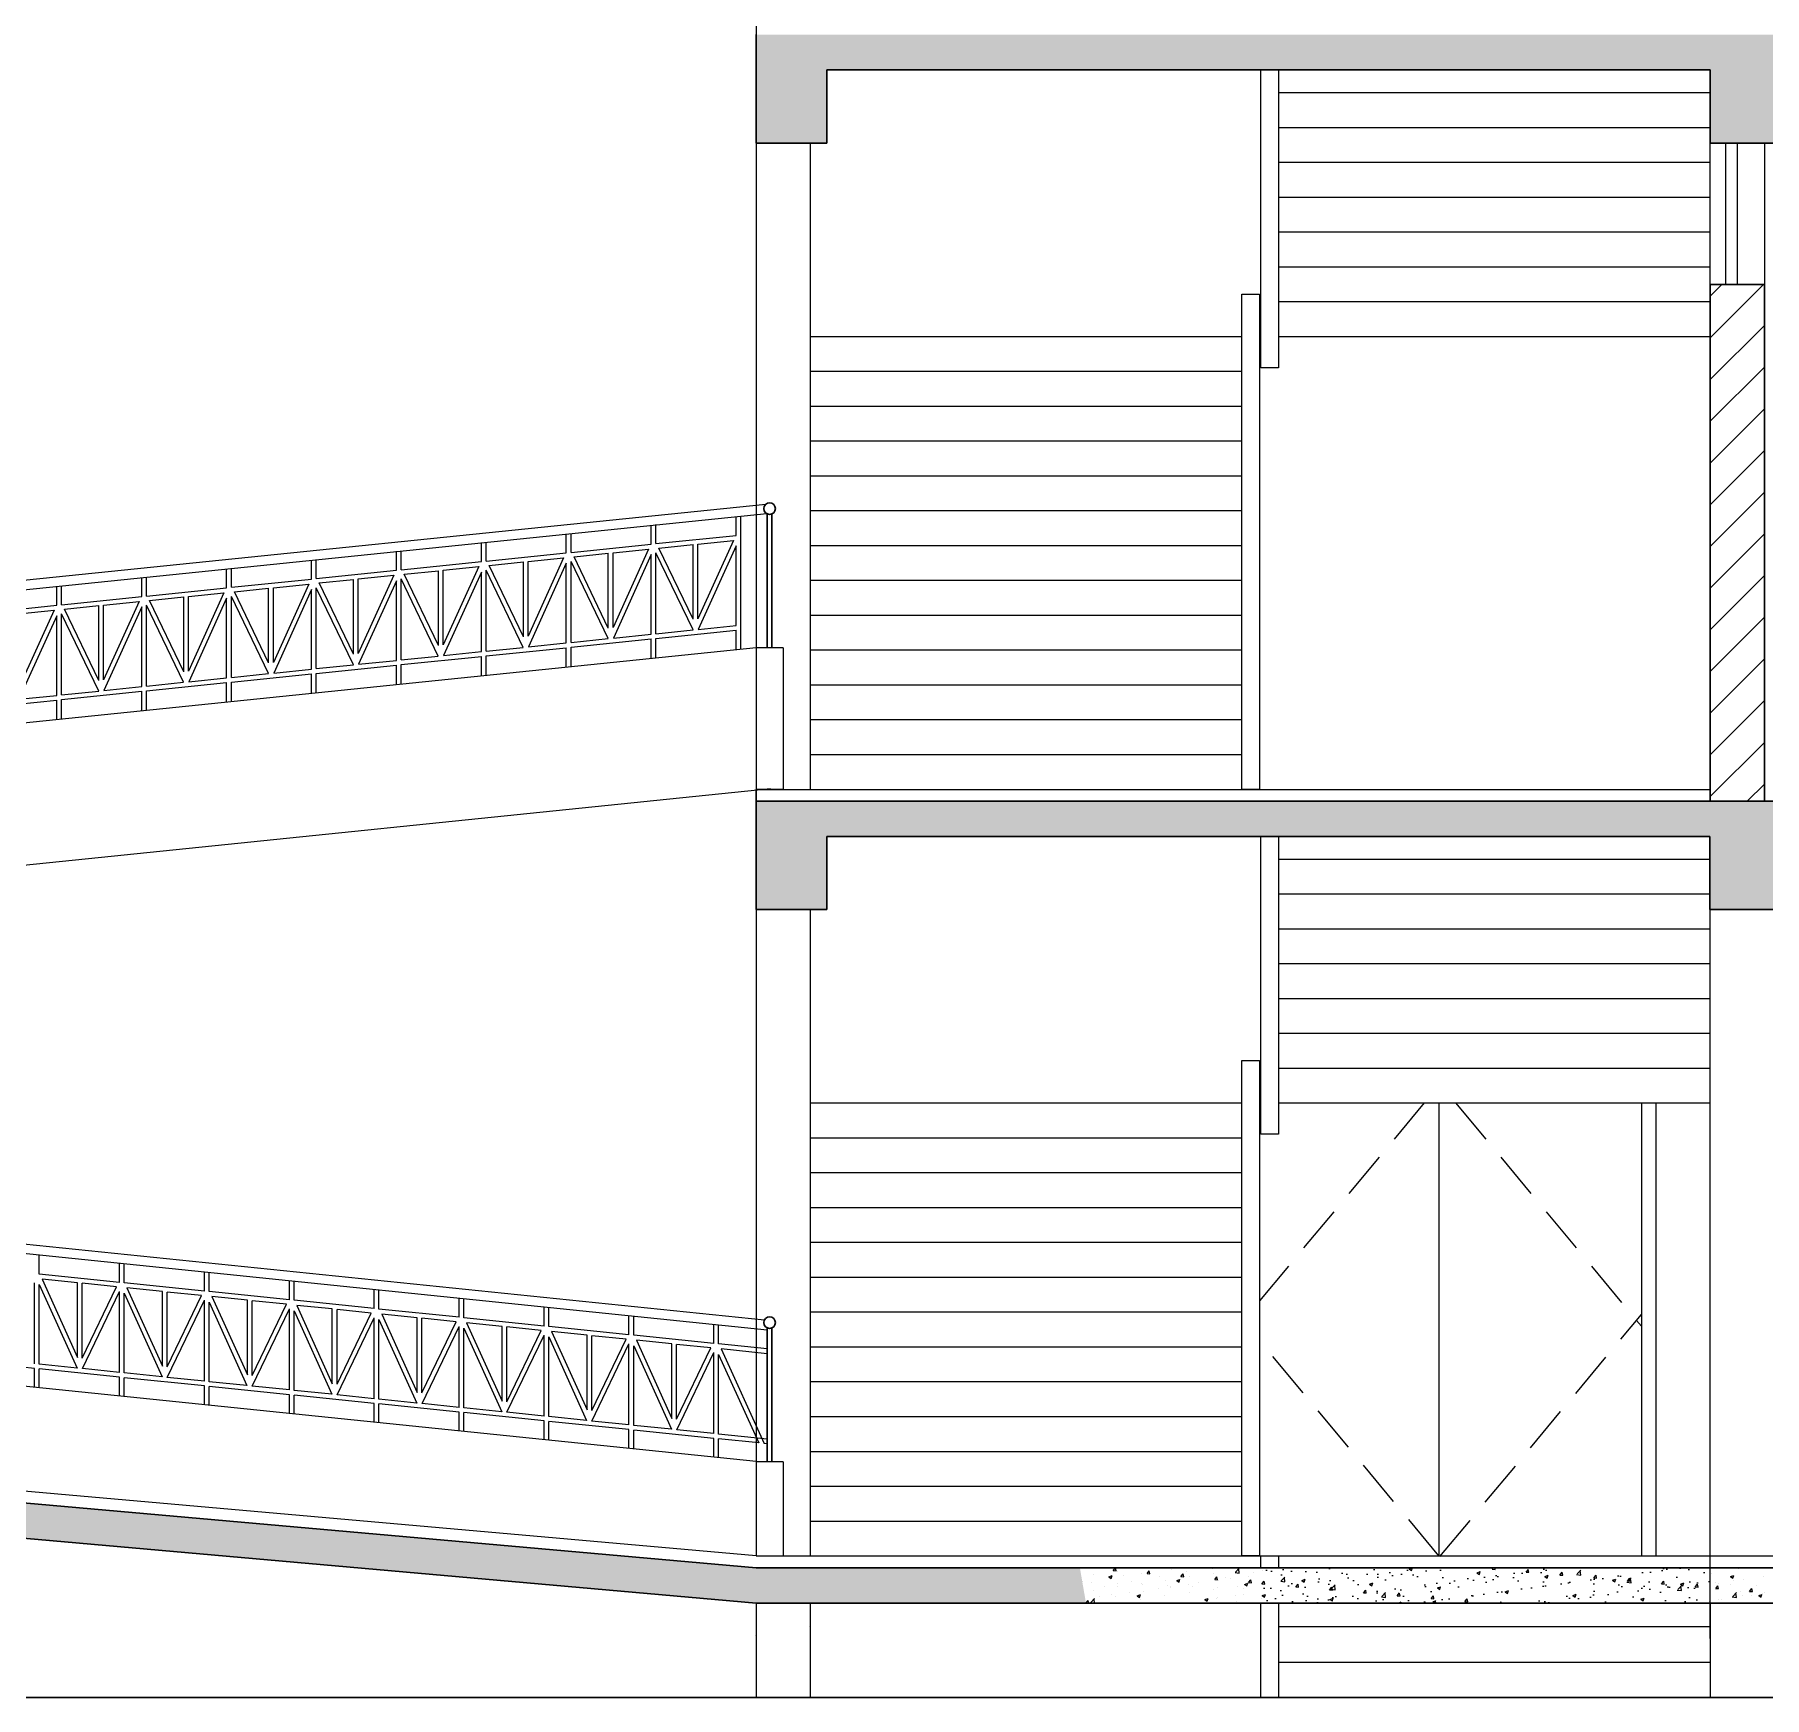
# Model space of a CAD drawing. Header units: millimetres. Extents: x 3614 to 12428, y -844 to 6844.
# Drawn here: x 5579.9 to 5587.23, y -593.61 to -586.56 of the extents above; entities that cross this region are included whole.
import ezdxf

# ---------------------------------------------------------------- set-up
doc = ezdxf.new("R2010")
doc.units = ezdxf.units.MM
doc.header["$LTSCALE"] = 40
doc.header["$MEASUREMENT"] = 0
doc.linetypes.add('DASHED', pattern=[0.75, 0.5, -0.25])
for name, color, linetype, lineweight in [('Column Hatch', 253, 'CONTINUOUS', 13), ('Door', 54, 'CONTINUOUS', 18), ('E2', 250, 'CONTINUOUS', 20), ('E6', 254, 'CONTINUOUS', 15), ('FLOOR FINISH', 10, 'CONTINUOUS', 15), ('Hatch', 42, 'CONTINUOUS', 15), ('Railing', 23, 'CONTINUOUS', 18), ('Stair', 1, 'CONTINUOUS', 15), ('Ventilator', 6, 'DASHED', 18), ('Wall', 7, 'CONTINUOUS', 30), ('Window-Wall', 7, 'CONTINUOUS', 18)]:
    doc.layers.add(name, color=color, linetype=linetype, lineweight=lineweight)

msp = doc.modelspace()

# ---------------------------------------------------------------- hatches: boundary and pattern name
at = {"layer": 'Column Hatch', "ltscale": 0.05}
h = msp.add_hatch(dxfattribs=at)
h.set_pattern_fill('ANSI31', color=256)
h.set_pattern_definition([(45, (-342.27239, -120.98462), (-0.0883883476, 0.0883883476), [])])
h.paths.add_polyline_path([(5587.2307, -589.8098), (5587.0007, -589.8098), (5587.0007, -587.6198), (5587.2307, -587.6198)], flags=17)
h.paths.add_polyline_path([(5593.459, -586.5598), (5593.2289, -586.5598), (5593.2289, -585.6098), (5593.459, -585.6098)])
h.paths.add_polyline_path([(5593.4548, -583.3098), (5593.2247, -583.3098), (5593.2247, -582.3598), (5593.4548, -582.3598)], flags=17)
h.paths.add_polyline_path([(5593.4568, -580.0598), (5593.2267, -580.0598), (5593.2267, -578.9198), (5593.4568, -578.9198)])
edge = h.paths.add_edge_path()
edge.add_line((5583.1858, -583.4198), (5583.1858, -583.4598))
edge.add_line((5593.2249, -589.8098), (5593.2249, -588.8598))
edge.add_line((5593.2249, -588.8598), (5593.455, -588.8598))
edge.add_line((5593.455, -588.8598), (5593.455, -589.8098))
edge.add_line((5593.455, -589.8098), (5593.4549, -589.8098))
edge.add_line((5583.1857, -580.5198), (5583.1857, -583.4598))
at = {"layer": 'Hatch', "linetype": 'Continuous', "ltscale": 0.05}
h = msp.add_hatch(dxfattribs=at)
h.set_pattern_fill('AR-CONC', color=256, scale=0.02)
h.set_pattern_definition([(50, (-865.89073, -205.51879), (0.1434520365, -0.012550427), [0.015, -0.165]), (355, (-865.89073, -205.51879), (-0.0277502667, 0.1504384267), [0.012, -0.132]), (100.4514445, (-865.87877, -205.51984), (0.1157017693, 0.1378879982), [0.0127480384, -0.1402284224]), (46.1842, (-865.89073, -205.4788), (0.213448266, -0.033103856), [0.0225, -0.2475]), (96.6356355, (-865.87294, -205.48155), (0.186932389, 0.19482372), [0.0191220684, -0.210342752]), (351.184164, (-865.89073, -205.4788), (0.186932389, 0.19482372), [0.018, -0.198]), (21, (-865.87073, -205.48879), (0.1193814104, -0.0805237781), [0.015, -0.165]), (326, (-865.87073, -205.48879), (0.0486630664, 0.145030009), [0.012, -0.132]), (71.4514447, (-865.86078, -205.4955), (0.1680444753, 0.0645062306), [0.012748038, -0.1402284224]), (37.5, (-865.890725, -205.51879), (0.00243197106, 0.06657877077), [0, -0.1304, 0, -0.134, 0, -0.1325]), (7.5, (-865.890725, -205.51879), (0.0526139075, 0.0788823424), [0, -0.0764, 0, -0.1274, 0, -0.0505]), (327.5, (-865.935325, -205.51879), (0.10676448723, -0.00451097435), [0, -0.05, 0, -0.156, 0, -0.207]), (317.5, (-865.955325, -205.51879), (0.1166372339, 0.0200209965), [0, -0.065, 0, -0.1036, 0, -0.147])])
h.paths.add_polyline_path([(5583.2558, -586.7098), (5586.9989, -586.7098), (5586.9989, -587.0198), (5587.2988, -587.0198), (5587.2988, -586.7098), (5593.159, -586.7098), (5593.159, -587.0198), (5593.459, -587.0198), (5593.459, -586.5598), (5582.9558, -586.5598), (5582.9558, -587.0198), (5583.2558, -587.0198)])
h = msp.add_hatch(dxfattribs=at)
h.set_pattern_fill('AR-CONC', color=256, scale=0.02)
h.set_pattern_definition([(50, (-865.89073, -208.76879), (0.1434520365, -0.012550427), [0.015, -0.165]), (355, (-865.89073, -208.76879), (-0.0277502667, 0.1504384267), [0.012, -0.132]), (100.4514445, (-865.87877, -208.76984), (0.1157017693, 0.1378879982), [0.0127480384, -0.1402284224]), (46.1842, (-865.89073, -208.7288), (0.213448266, -0.033103856), [0.0225, -0.2475]), (96.6356355, (-865.87294, -208.73155), (0.186932389, 0.19482372), [0.0191220684, -0.210342752]), (351.184164, (-865.89073, -208.7288), (0.186932389, 0.19482372), [0.018, -0.198]), (21, (-865.87073, -208.73879), (0.1193814104, -0.0805237781), [0.015, -0.165]), (326, (-865.87073, -208.73879), (0.0486630664, 0.145030009), [0.012, -0.132]), (71.4514447, (-865.86078, -208.7455), (0.1680444753, 0.0645062306), [0.012748038, -0.1402284224]), (37.5, (-865.890725, -208.76879), (0.00243197106, 0.06657877077), [0, -0.1304, 0, -0.134, 0, -0.1325]), (7.5, (-865.890725, -208.76879), (0.0526139075, 0.0788823424), [0, -0.0764, 0, -0.1274, 0, -0.0505]), (327.5, (-865.935325, -208.76879), (0.10676448723, -0.00451097435), [0, -0.05, 0, -0.156, 0, -0.207]), (317.5, (-865.955325, -208.76879), (0.1166372339, 0.0200209965), [0, -0.065, 0, -0.1036, 0, -0.147])])
h.paths.add_polyline_path([(5583.2558, -589.9598), (5586.9989, -589.9598), (5586.9989, -590.2698), (5587.2988, -590.2698), (5587.2988, -589.9598), (5593.159, -589.9598), (5593.159, -590.2698), (5593.4569, -590.2698), (5593.4569, -589.8098), (5582.9558, -589.8098), (5582.9558, -590.2698), (5583.2558, -590.2698)])
h = msp.add_hatch(dxfattribs=at)
h.set_pattern_fill('AR-CONC', color=256, scale=0.02)
h.set_pattern_definition([(50, (0, 0), (0.1434520365, -0.012550427), [0.015, -0.165]), (355, (0, 0), (-0.0277502667, 0.1504384267), [0.012, -0.132]), (100.4514445, (0.01195, -0.00105), (0.1157017693, 0.1378879982), [0.0127480384, -0.1402284224]), (46.1842, (0, 0.04), (0.213448266, -0.033103856), [0.0225, -0.2475]), (96.6356355, (0.01779, 0.03724), (0.186932389, 0.19482372), [0.019122068, -0.210342752]), (351.184164, (0, 0.04), (0.186932389, 0.19482372), [0.018, -0.198]), (21, (0.02, 0.03), (0.1193814104, -0.0805237781), [0.015, -0.165]), (326, (0.02, 0.03), (0.0486630664, 0.145030009), [0.012, -0.132]), (71.4514447, (0.02995, 0.02329), (0.1680444753, 0.0645062306), [0.012748038, -0.1402284224]), (37.5, (0, 0), (0.00243197106, 0.06657877077), [0, -0.1304, 0, -0.134, 0, -0.1325]), (7.5, (0, 0), (0.0526139075, 0.0788823424), [0, -0.0764, 0, -0.1274, 0, -0.0505]), (327.5, (-0.0446, 0), (0.10676448723, -0.00451097435), [0, -0.05, 0, -0.156, 0, -0.207]), (317.5, (-0.0646, 0), (0.1166372339, 0.0200209965), [0, -0.065, 0, -0.1036, 0, -0.147])])
h.paths.add_polyline_path([(5562.654, -591.4348), (5562.654, -591.5848), (5564.5838, -591.5856), (5582.9558, -593.2098), (5584.3545, -593.2098), (5584.3286, -593.0598), (5582.9558, -593.0598), (5564.5813, -591.4348)])
at = {"layer": 'Hatch', "ltscale": 0.05}
h = msp.add_hatch(dxfattribs=at)
h.set_pattern_fill('AR-CONC', color=256, scale=0.02)
h.set_pattern_definition([(50, (0, 0), (0.1434520365, -0.012550427), [0.015, -0.165]), (355, (0, 0), (-0.0277502667, 0.1504384267), [0.012, -0.132]), (100.4514445, (0.01195, -0.00105), (0.1157017693, 0.1378879982), [0.0127480384, -0.1402284224]), (46.1842, (0, 0.04), (0.213448266, -0.033103856), [0.0225, -0.2475]), (96.6356355, (0.01779, 0.03724), (0.186932389, 0.19482372), [0.019122068, -0.210342752]), (351.184164, (0, 0.04), (0.186932389, 0.19482372), [0.018, -0.198]), (21, (0.02, 0.03), (0.1193814104, -0.0805237781), [0.015, -0.165]), (326, (0.02, 0.03), (0.0486630664, 0.145030009), [0.012, -0.132]), (71.4514447, (0.02995, 0.02329), (0.1680444753, 0.0645062306), [0.012748038, -0.1402284224]), (37.5, (0, 0), (0.00243197106, 0.06657877077), [0, -0.1304, 0, -0.134, 0, -0.1325]), (7.5, (0, 0), (0.0526139075, 0.0788823424), [0, -0.0764, 0, -0.1274, 0, -0.0505]), (327.5, (-0.0446, 0), (0.10676448723, -0.00451097435), [0, -0.05, 0, -0.156, 0, -0.207]), (317.5, (-0.0646, 0), (0.1166372339, 0.0200209965), [0, -0.065, 0, -0.1036, 0, -0.147])])
h.paths.add_polyline_path([(5585.0898, -593.2098), (5587.0007, -593.2098), (5587.0007, -593.0598), (5585.0898, -593.0598)])

# ---------------------------------------------------------------- linework, layer by layer
at = {"layer": 'Door', "linetype": 'DASHED', "lineweight": 25, "ltscale": 0.01}
for p, q in [((5585.7889, -591.0893), (5585.0907, -591.9282)), ((5585.9213, -591.0893), (5586.7095, -592.0364)), ((5585.8551, -593.013), (5586.7095, -591.9864)), ((5585.8507, -593.0098), (5585.0907, -592.0966))]:
    msp.add_line(p, q, dxfattribs=at)
at = {"layer": 'Door', "lineweight": 25}
for p, q in [((5585.8507, -591.0893), (5585.8507, -593.0098)), ((5586.7095, -591.0893), (5586.7095, -593.0098)), ((5586.7707, -591.0893), (5586.7707, -593.0098))]:
    msp.add_line(p, q, dxfattribs=at)
at = {"layer": 'E2', "linetype": 'Continuous', "ltscale": 0.05}
for p, q in [((5582.9558, -586.3198), (5582.9558, -589.8098)), ((5583.1857, -587.0198), (5583.1857, -589.7598)), ((5569.1913, -590.5725), (5582.9558, -589.1589)), ((5582.9558, -589.1598), (5582.9558, -589.7598)), ((5583.0708, -589.1598), (5582.9558, -589.1598)), ((5583.0708, -589.1598), (5583.0708, -589.7598)), ((5572.0338, -590.8837), (5583.0171, -589.7557)), ((5583.0708, -589.7598), (5582.9558, -589.7598)), ((5582.9558, -590.2698), (5582.9558, -593.0098)), ((5583.1857, -590.2698), (5583.1857, -593.0098)), ((5582.9558, -593.2098), (5582.9558, -593.6098)), ((5583.1858, -593.2098), (5583.1858, -593.6098))]:
    msp.add_line(p, q, dxfattribs=at)
at = {"layer": 'E6', "color": 5, "linetype": 'Continuous', "lineweight": 30, "ltscale": 0.05}
for p, q in [((5582.9558, -586.7098), (5582.9558, -586.5598)), ((5582.9558, -586.7098), (5582.9558, -587.0198)), ((5583.2558, -586.7098), (5587.0008, -586.7098)), ((5583.2558, -586.7098), (5583.2558, -587.0198)), ((5587.0007, -586.7098), (5587.0007, -587.0198)), ((5582.9558, -587.0198), (5583.2558, -587.0198)), ((5587.0008, -587.0198), (5587.2988, -587.0198)), ((5582.9558, -589.9598), (5582.9558, -589.8098)), ((5582.9558, -589.8098), (5593.4569, -589.8098)), ((5582.9558, -589.9598), (5582.9558, -590.2698)), ((5583.2558, -589.9598), (5586.9989, -589.9598)), ((5583.2558, -589.9598), (5583.2558, -590.2698)), ((5586.9989, -589.9598), (5586.9989, -590.2698)), ((5582.9558, -590.2698), (5583.2558, -590.2698)), ((5586.9989, -590.2698), (5587.2989, -590.2698)), ((5582.9558, -593.0598), (5564.5813, -591.4348)), ((5582.9558, -593.2098), (5564.574, -591.5848)), ((5582.9558, -593.0598), (5597.4235, -593.0598)), ((5582.9558, -593.2098), (5597.4235, -593.2098))]:
    msp.add_line(p, q, dxfattribs=at)
at = {"layer": 'E6', "linetype": 'Continuous', "ltscale": 0.05}
for p, q in [((5586.9989, -589.9598), (5586.9989, -593.3598)), ((5587.0007, -593.2074), (5587.0007, -593.6098))]:
    msp.add_line(p, q, dxfattribs=at)
at = {"layer": 'FLOOR FINISH', "linetype": 'Continuous', "ltscale": 0.05}
for q in [(5564.5813, -591.3848), (5597.4235, -593.0098)]:
    msp.add_line((5582.9558, -593.0098), q, dxfattribs=at)
at = {"layer": 'Hatch', "linetype": 'Continuous', "ltscale": 0.05}
for p, q in [((5584.3286, -593.0598), (5584.3384, -593.0606)), ((5584.3384, -593.0607), (5584.3382, -593.0598)), ((5584.4699, -593.0721), (5584.4796, -593.0607)), ((5584.4699, -593.0721), (5584.4819, -593.0732)), ((5584.4818, -593.0733), (5584.4795, -593.0607)), ((5584.4894, -593.0744), (5584.4894, -593.0744)), ((5584.5904, -593.0616), (5584.5904, -593.0616)), ((5584.6134, -593.0847), (5584.623, -593.0732)), ((5584.6253, -593.0858), (5584.623, -593.0733)), ((5584.7165, -593.068), (5584.7165, -593.068)), ((5584.7666, -593.0614), (5584.7666, -593.0614)), ((5584.782, -593.078), (5584.782, -593.078)), ((5584.8888, -593.064), (5584.8888, -593.064)), ((5584.9868, -593.0804), (5585.0046, -593.0832)), ((5584.989, -593.0782), (5585.0046, -593.062)), ((5584.9956, -593.0685), (5584.9956, -593.0685)), ((5584.9995, -593.0713), (5584.9995, -593.0713)), ((5585.0046, -593.0832), (5585.0024, -593.0642)), ((5585.1023, -593.073), (5585.1023, -593.073)), ((5587.1218, -593.0647), (5587.1218, -593.0647)), ((5584.3381, -593.1179), (5584.3381, -593.1179)), ((5584.3798, -593.1208), (5584.3798, -593.1208)), ((5584.3867, -593.0884), (5584.3867, -593.0884)), ((5584.432, -593.138), (5584.432, -593.138)), ((5584.4517, -593.0986), (5584.4657, -593.0933)), ((5584.4517, -593.0986), (5584.4617, -593.1053)), ((5584.4616, -593.1053), (5584.4657, -593.0933)), ((5584.4644, -593.1012), (5584.4644, -593.1012)), ((5584.4865, -593.1253), (5584.4865, -593.1253)), ((5584.487, -593.1409), (5584.487, -593.1409)), ((5584.5145, -593.0946), (5584.5145, -593.0946)), ((5584.5487, -593.118), (5584.5487, -593.118)), ((5584.588, -593.1281), (5584.588, -593.1281)), ((5584.5902, -593.0847), (5584.5902, -593.0847)), ((5584.5933, -593.1298), (5584.5933, -593.1298)), ((5584.6134, -593.0847), (5584.6253, -593.0857)), ((5584.6639, -593.1469), (5584.6639, -593.1469)), ((5584.6653, -593.098), (5584.6653, -593.098)), ((5584.6919, -593.1131), (5584.6919, -593.1131)), ((5584.7001, -593.1343), (5584.7001, -593.1343)), ((5584.7132, -593.1419), (5584.7132, -593.1419)), ((5584.714, -593.1403), (5584.714, -593.1403)), ((5584.7391, -593.1146), (5584.7531, -593.1093)), ((5584.7391, -593.1146), (5584.7491, -593.1214)), ((5584.749, -593.1214), (5584.7531, -593.1093)), ((5584.7568, -593.0972), (5584.7665, -593.0858)), ((5584.7568, -593.0972), (5584.7688, -593.0983)), ((5584.7688, -593.0984), (5584.7664, -593.0858)), ((5584.7897, -593.1304), (5584.7897, -593.1304)), ((5584.7946, -593.0991), (5584.7946, -593.0991)), ((5584.8068, -593.1388), (5584.8068, -593.1388)), ((5584.8299, -593.1219), (5584.8299, -593.1219)), ((5584.8932, -593.1528), (5584.8932, -593.1528)), ((5584.8956, -593.0863), (5584.8956, -593.0863)), ((5584.9003, -593.1098), (5584.9099, -593.0983)), ((5584.9003, -593.1098), (5584.9123, -593.1108)), ((5584.9122, -593.1109), (5584.9099, -593.0984)), ((5584.9136, -593.1433), (5584.9136, -593.1433)), ((5584.916, -593.1137), (5584.916, -593.1137)), ((5584.9465, -593.1019), (5584.9465, -593.1019)), ((5584.9661, -593.1071), (5584.9661, -593.1071)), ((5584.997, -593.1378), (5584.997, -593.1378)), ((5585.0204, -593.1478), (5585.0204, -593.1478)), ((5585.0266, -593.1307), (5585.0406, -593.1253)), ((5585.0266, -593.1307), (5585.0365, -593.1374)), ((5585.0364, -593.1374), (5585.0405, -593.1253)), ((5585.0418, -593.0972), (5585.0418, -593.0972)), ((5585.0438, -593.1223), (5585.0534, -593.1109)), ((5585.0438, -593.1223), (5585.0557, -593.1234)), ((5585.0557, -593.1235), (5585.0533, -593.1109)), ((5585.0631, -593.0818), (5585.0631, -593.0818)), ((5585.0997, -593.1238), (5585.0997, -593.1238)), ((5587.0051, -593.0848), (5587.0051, -593.0848)), ((5587.0241, -593.1542), (5587.0241, -593.1542)), ((5587.0243, -593.1476), (5587.034, -593.1361)), ((5587.0243, -593.1476), (5587.0363, -593.1487)), ((5587.0248, -593.1239), (5587.0248, -593.1239)), ((5587.0362, -593.1487), (5587.0339, -593.1362)), ((5587.0365, -593.126), (5587.0365, -593.126)), ((5587.0872, -593.0978), (5587.1012, -593.0924)), ((5587.0872, -593.0978), (5587.0972, -593.1045)), ((5587.0887, -593.1319), (5587.0887, -593.1319)), ((5587.0971, -593.1045), (5587.1011, -593.0924)), ((5587.1005, -593.114), (5587.1005, -593.114)), ((5587.1404, -593.111), (5587.1404, -593.111)), ((5587.1678, -593.1602), (5587.1774, -593.1487)), ((5587.1797, -593.1613), (5587.1774, -593.1487)), ((5587.1954, -593.1364), (5587.1954, -593.1364)), ((5587.2268, -593.0973), (5587.2268, -593.0973)), ((5584.3545, -593.2098), (5584.3639, -593.1985)), ((5584.3633, -593.202), (5584.3633, -593.202)), ((5584.3659, -593.2098), (5584.3638, -593.1986)), ((5584.373, -593.2091), (5584.3776, -593.2098)), ((5584.3751, -593.2068), (5584.3907, -593.1906)), ((5584.3843, -593.155), (5584.3843, -593.155)), ((5584.3905, -593.2098), (5584.3885, -593.1928)), ((5584.4118, -593.1801), (5584.4118, -593.1801)), ((5584.4618, -593.1735), (5584.4618, -593.1735)), ((5584.48, -593.182), (5584.48, -593.182)), ((5584.4846, -593.2075), (5584.4846, -593.2075)), ((5584.5376, -593.1635), (5584.5376, -593.1635)), ((5584.5711, -593.1792), (5584.5851, -593.1738)), ((5584.5711, -593.1792), (5584.581, -593.1859)), ((5584.581, -593.1859), (5584.585, -593.1738)), ((5584.5856, -593.1947), (5584.5856, -593.1947)), ((5584.5966, -593.1619), (5584.5966, -593.1619)), ((5584.6895, -593.1797), (5584.6895, -593.1797)), ((5584.7371, -593.2092), (5584.7371, -593.2092)), ((5584.7921, -593.1656), (5584.7921, -593.1656)), ((5584.8585, -593.1952), (5584.8725, -593.1898)), ((5584.8585, -593.1952), (5584.8685, -593.2019)), ((5584.8634, -593.1926), (5584.8634, -593.1926)), ((5584.8684, -593.2019), (5584.8725, -593.1898)), ((5584.9063, -593.1919), (5584.9063, -593.1919)), ((5584.9135, -593.186), (5584.9135, -593.186)), ((5584.9892, -593.176), (5584.9892, -593.176)), ((5584.9946, -593.2044), (5584.9946, -593.2044)), ((5585.0229, -593.1719), (5585.0229, -593.1719)), ((5585.0973, -593.1903), (5585.0973, -593.1903)), ((5586.9969, -593.2041), (5586.9969, -593.2041)), ((5587.0341, -593.1926), (5587.0341, -593.1926)), ((5587.0479, -593.1928), (5587.0479, -593.1928)), ((5587.0948, -593.1836), (5587.1126, -593.1863)), ((5587.0969, -593.1813), (5587.1125, -593.1651)), ((5587.1126, -593.1863), (5587.1103, -593.1673)), ((5587.1135, -593.1841), (5587.1135, -593.1841)), ((5587.1309, -593.1587), (5587.1309, -593.1587)), ((5587.138, -593.1776), (5587.138, -593.1776)), ((5587.1678, -593.1602), (5587.1797, -593.1612)), ((5587.1742, -593.1762), (5587.1742, -593.1762)), ((5587.2066, -593.1783), (5587.2206, -593.1729)), ((5587.2066, -593.1783), (5587.2165, -593.185)), ((5587.2165, -593.185), (5587.2205, -593.1729)), ((5587.2243, -593.1696), (5587.2243, -593.1696)), ((5587.2302, -593.1641), (5587.2302, -593.1641)), ((5582.9588, -593.268), (5582.9588, -593.268)), ((5582.9529, -593.3483), (5582.9529, -593.3483)), ((5582.9564, -593.3346), (5582.9564, -593.3346)), ((5583.1827, -593.3101), (5583.1827, -593.3101))]:
    msp.add_line(p, q, dxfattribs=at)
at = {"layer": 'Railing'}
for p, q in [((5582.9967, -588.5515), (5565.9574, -590.3018)), ((5583.0017, -588.5912), (5566.1677, -590.3204)), ((5582.8713, -588.6829), (5582.8713, -588.6025)), ((5582.8913, -588.6829), (5582.8913, -588.6025)), ((5582.1513, -588.757), (5582.1513, -588.6766)), ((5582.1713, -588.7549), (5582.1713, -588.6745)), ((5582.5113, -588.72), (5582.5113, -588.6396)), ((5582.5313, -588.7179), (5582.5313, -588.6375)), ((5581.4313, -588.8311), (5581.4313, -588.7506)), ((5581.4513, -588.829), (5581.4513, -588.7486)), ((5581.7913, -588.794), (5581.7913, -588.7136)), ((5581.8113, -588.792), (5581.8113, -588.7115)), ((5582.1713, -588.7549), (5582.5113, -588.72)), ((5582.3493, -588.7567), (5582.4998, -588.7413)), ((5582.4998, -588.7413), (5582.3493, -589.0734)), ((5582.5313, -588.7179), (5582.8713, -588.6829)), ((5582.5439, -588.7367), (5582.6893, -588.7218)), ((5582.6893, -589.0388), (5582.5439, -588.7367)), ((5582.6893, -589.0388), (5582.6893, -588.7218)), ((5582.7093, -588.7197), (5582.8598, -588.7042)), ((5582.8598, -588.7042), (5582.7093, -589.0364)), ((5582.7093, -589.0364), (5582.7093, -588.7197)), ((5582.8713, -588.7273), (5582.7108, -589.0815)), ((5582.8713, -589.065), (5582.8713, -588.7273)), ((5582.8913, -589.065), (5582.8913, -588.6829)), ((5580.7113, -588.9051), (5580.7113, -588.8247)), ((5580.7313, -588.903), (5580.7313, -588.8226)), ((5581.0713, -588.8681), (5581.0713, -588.7877)), ((5581.0913, -588.866), (5581.0913, -588.7856)), ((5581.4513, -588.829), (5581.7913, -588.794)), ((5581.6293, -588.8308), (5581.7798, -588.8153)), ((5581.7798, -588.8153), (5581.6293, -589.1474)), ((5581.8113, -588.792), (5582.1513, -588.757)), ((5581.8239, -588.8108), (5581.9693, -588.7958)), ((5581.9693, -589.1129), (5581.8239, -588.8108)), ((5581.9693, -589.1129), (5581.9693, -588.7958)), ((5581.9893, -588.7938), (5582.1398, -588.7783)), ((5582.1398, -588.7783), (5581.9893, -589.1104)), ((5581.9893, -589.1104), (5581.9893, -588.7938)), ((5582.1513, -588.8013), (5581.9908, -589.1555)), ((5582.1513, -589.139), (5582.1513, -588.8013)), ((5582.3287, -589.1208), (5582.1713, -588.7937)), ((5582.1713, -589.1369), (5582.1713, -588.7937)), ((5582.1839, -588.7738), (5582.3293, -588.7588)), ((5582.3293, -589.0758), (5582.1839, -588.7738)), ((5582.3293, -589.0758), (5582.3293, -588.7588)), ((5582.3493, -589.0734), (5582.3493, -588.7567)), ((5582.5113, -588.7643), (5582.3508, -589.1185)), ((5582.5113, -589.102), (5582.5113, -588.7643)), ((5582.5313, -589.0999), (5582.5313, -588.7566)), ((5582.6887, -589.0837), (5582.5313, -588.7566)), ((5579.9913, -588.9792), (5579.9913, -588.8987)), ((5580.0113, -588.9771), (5580.0113, -588.8967)), ((5580.3513, -588.9421), (5580.3513, -588.8617)), ((5580.3713, -588.9401), (5580.3713, -588.8597)), ((5580.7313, -588.903), (5581.0713, -588.8681)), ((5580.9093, -588.9049), (5581.0598, -588.8894)), ((5581.0598, -588.8894), (5580.9093, -589.2215)), ((5581.0913, -588.866), (5581.4313, -588.8311)), ((5581.1039, -588.8848), (5581.2493, -588.8699)), ((5581.2493, -589.1869), (5581.1039, -588.8848)), ((5581.2493, -589.1869), (5581.2493, -588.8699)), ((5581.2693, -588.8678), (5581.4198, -588.8523)), ((5581.4198, -588.8523), (5581.2693, -589.1845)), ((5581.2693, -589.1845), (5581.2693, -588.8678)), ((5581.4313, -588.8754), (5581.2708, -589.2296)), ((5581.4313, -589.2131), (5581.4313, -588.8754)), ((5581.6087, -589.1948), (5581.4513, -588.8677)), ((5581.4513, -589.211), (5581.4513, -588.8677)), ((5581.4639, -588.8478), (5581.6093, -588.8329)), ((5581.6093, -589.1499), (5581.4639, -588.8478)), ((5581.6093, -589.1499), (5581.6093, -588.8329)), ((5581.6293, -589.1474), (5581.6293, -588.8308)), ((5581.7913, -588.8384), (5581.6308, -589.1925)), ((5581.7913, -589.176), (5581.7913, -588.8384)), ((5581.9687, -589.1578), (5581.8113, -588.8307)), ((5581.8113, -589.174), (5581.8113, -588.8307)), ((5580.0113, -588.9771), (5580.3513, -588.9421)), ((5580.1893, -588.9789), (5580.3398, -588.9634)), ((5580.3398, -588.9634), (5580.1893, -589.2955)), ((5580.3713, -588.9401), (5580.7113, -588.9051)), ((5580.3839, -588.9589), (5580.5293, -588.9439)), ((5580.5293, -589.261), (5580.3839, -588.9589)), ((5580.5293, -589.261), (5580.5293, -588.9439)), ((5580.5493, -588.9419), (5580.6998, -588.9264)), ((5580.6998, -588.9264), (5580.5493, -589.2585)), ((5580.5493, -589.2585), (5580.5493, -588.9419)), ((5580.7113, -588.9494), (5580.5508, -589.3036)), ((5580.7113, -589.2871), (5580.7113, -588.9494)), ((5580.8887, -589.2689), (5580.7313, -588.9418)), ((5580.7313, -589.2851), (5580.7313, -588.9418)), ((5580.7439, -588.9219), (5580.8893, -588.9069)), ((5580.8893, -589.2239), (5580.7439, -588.9219)), ((5580.8893, -589.2239), (5580.8893, -588.9069)), ((5580.9093, -589.2215), (5580.9093, -588.9049)), ((5581.0713, -588.9124), (5580.9108, -589.2666)), ((5581.0713, -589.2501), (5581.0713, -588.9124)), ((5581.2487, -589.2318), (5581.0913, -588.9047)), ((5581.0913, -589.248), (5581.0913, -588.9047)), ((5579.6513, -589.0141), (5579.9913, -588.9792)), ((5579.8293, -589.0159), (5579.9798, -589.0004)), ((5579.9798, -589.0004), (5579.8293, -589.3326)), ((5579.9913, -589.0235), (5579.8308, -589.3777)), ((5579.9913, -589.3612), (5579.9913, -589.0235)), ((5580.1687, -589.3429), (5580.0113, -589.0158)), ((5580.0113, -589.3591), (5580.0113, -589.0158)), ((5580.0239, -588.9959), (5580.1693, -588.981)), ((5580.1693, -589.298), (5580.0239, -588.9959)), ((5580.1693, -589.298), (5580.1693, -588.981)), ((5580.1893, -589.2955), (5580.1893, -588.9789)), ((5580.3513, -588.9865), (5580.1908, -589.3406)), ((5580.3513, -589.3241), (5580.3513, -588.9865)), ((5580.5287, -589.3059), (5580.3713, -588.9788)), ((5580.3713, -589.3221), (5580.3713, -588.9788)), ((5582.1713, -589.1369), (5582.3287, -589.1208)), ((5582.3508, -589.1185), (5582.5113, -589.102)), ((5582.5313, -589.0999), (5582.6887, -589.0837)), ((5582.5313, -589.12), (5582.8713, -589.0851)), ((5582.5313, -589.2004), (5582.5313, -589.12)), ((5582.7108, -589.0815), (5582.8713, -589.065)), ((5582.8713, -589.1655), (5582.8713, -589.0851)), ((5582.8913, -589.1655), (5582.8913, -589.065)), ((5581.6308, -589.1925), (5581.7913, -589.176)), ((5581.8113, -589.174), (5581.9687, -589.1578)), ((5581.8113, -589.1941), (5582.1513, -589.1591)), ((5581.8113, -589.2745), (5581.8113, -589.1941)), ((5581.9908, -589.1555), (5582.1513, -589.139)), ((5582.1513, -589.2395), (5582.1513, -589.1591)), ((5582.1713, -589.1571), (5582.5113, -589.1221)), ((5582.1713, -589.2375), (5582.1713, -589.1571)), ((5582.5113, -589.2025), (5582.5113, -589.1221)), ((5580.9108, -589.2666), (5581.0713, -589.2501)), ((5581.0913, -589.248), (5581.2487, -589.2318)), ((5581.0913, -589.2681), (5581.4313, -589.2332)), ((5581.2708, -589.2296), (5581.4313, -589.2131)), ((5581.4313, -589.3136), (5581.4313, -589.2332)), ((5581.4513, -589.211), (5581.6087, -589.1948)), ((5581.4513, -589.2311), (5581.7913, -589.1961)), ((5581.4513, -589.3115), (5581.4513, -589.2311)), ((5581.7913, -589.2766), (5581.7913, -589.1961)), ((5580.1908, -589.3406), (5580.3513, -589.3241)), ((5580.3713, -589.3221), (5580.5287, -589.3059)), ((5580.3713, -589.3422), (5580.7113, -589.3072)), ((5580.5508, -589.3036), (5580.7113, -589.2871)), ((5580.7113, -589.3876), (5580.7113, -589.3072)), ((5580.7313, -589.2851), (5580.8887, -589.2689)), ((5580.7313, -589.3052), (5581.0713, -589.2702)), ((5580.7313, -589.3856), (5580.7313, -589.3052)), ((5581.0713, -589.3506), (5581.0713, -589.2702)), ((5581.0913, -589.3486), (5581.0913, -589.2681)), ((5579.6513, -589.4162), (5579.9913, -589.3813)), ((5579.8308, -589.3777), (5579.9913, -589.3612)), ((5579.9913, -589.4617), (5579.9913, -589.3813)), ((5580.0113, -589.3591), (5580.1687, -589.3429)), ((5580.0113, -589.3792), (5580.3513, -589.3442)), ((5580.0113, -589.4596), (5580.0113, -589.3792)), ((5580.3513, -589.4247), (5580.3513, -589.3442)), ((5580.3713, -589.4226), (5580.3713, -589.3422)), ((5583.0033, -592.0521), (5565.1657, -590.2175)), ((5582.991, -592.0107), (5565.239, -590.1848)), ((5579.917, -591.8151), (5579.917, -591.7347)), ((5580.257, -591.8501), (5579.917, -591.8151)), ((5580.257, -591.8501), (5580.257, -591.7697)), ((5580.277, -591.8522), (5580.277, -591.7717)), ((5580.617, -591.8871), (5580.617, -591.8067)), ((5580.637, -591.8892), (5580.637, -591.8088)), ((5579.897, -592.1951), (5579.897, -591.8518)), ((5579.917, -591.8595), (5580.0775, -592.2136)), ((5579.917, -592.1971), (5579.917, -591.8595)), ((5580.0791, -591.8519), (5579.9285, -591.8364)), ((5579.9285, -591.8364), (5580.0791, -592.1685)), ((5580.0791, -592.1685), (5580.0791, -591.8519)), ((5580.2444, -591.8689), (5580.0991, -591.854)), ((5580.0991, -592.171), (5580.0991, -591.854)), ((5580.0991, -592.171), (5580.2444, -591.8689)), ((5580.0996, -592.2159), (5580.257, -591.8888)), ((5580.257, -592.2321), (5580.257, -591.8888)), ((5580.617, -591.8871), (5580.277, -591.8522)), ((5580.277, -591.8965), (5580.4375, -592.2507)), ((5580.277, -592.2342), (5580.277, -591.8965)), ((5580.4391, -591.8889), (5580.2885, -591.8734)), ((5580.2885, -591.8734), (5580.4391, -592.2056)), ((5580.4391, -592.2056), (5580.4391, -591.8889)), ((5580.6044, -591.9059), (5580.4591, -591.891)), ((5580.4591, -592.208), (5580.4591, -591.891)), ((5580.4591, -592.208), (5580.6044, -591.9059)), ((5580.977, -591.9241), (5580.637, -591.8892)), ((5580.977, -591.9241), (5580.977, -591.8437)), ((5580.997, -591.9262), (5580.997, -591.8458)), ((5581.337, -591.9612), (5581.337, -591.8808)), ((5581.357, -591.9632), (5581.357, -591.8828)), ((5580.4596, -592.2529), (5580.617, -591.9258)), ((5580.617, -592.2691), (5580.617, -591.9258)), ((5580.637, -592.2712), (5580.637, -591.9335)), ((5580.637, -591.9335), (5580.7975, -592.2877)), ((5580.7991, -591.926), (5580.6485, -591.9105)), ((5580.6485, -591.9105), (5580.7991, -592.2426)), ((5580.7991, -592.2426), (5580.7991, -591.926)), ((5580.9644, -591.943), (5580.8191, -591.928)), ((5580.8191, -592.245), (5580.8191, -591.928)), ((5580.8191, -592.245), (5580.9644, -591.943)), ((5580.8196, -592.29), (5580.977, -591.9629)), ((5580.977, -592.3062), (5580.977, -591.9629)), ((5581.337, -591.9612), (5580.997, -591.9262)), ((5580.997, -592.3082), (5580.997, -591.9705)), ((5580.997, -591.9705), (5581.1575, -592.3247)), ((5581.1591, -591.963), (5581.0085, -591.9475)), ((5581.0085, -591.9475), (5581.1591, -592.2796)), ((5581.1591, -592.2796), (5581.1591, -591.963)), ((5581.3244, -591.98), (5581.1791, -591.965)), ((5581.1791, -592.2821), (5581.1791, -591.965)), ((5581.1791, -592.2821), (5581.3244, -591.98)), ((5581.697, -591.9982), (5581.357, -591.9632)), ((5581.697, -591.9982), (5581.697, -591.9178)), ((5581.717, -592.0003), (5581.717, -591.9198)), ((5582.057, -592.0352), (5582.057, -591.9548)), ((5582.077, -592.0373), (5582.077, -591.9569)), ((5581.1796, -592.327), (5581.337, -591.9999)), ((5581.337, -592.3432), (5581.337, -591.9999)), ((5581.357, -592.3452), (5581.357, -592.0076)), ((5581.357, -592.0076), (5581.5175, -592.3617)), ((5581.5191, -592), (5581.3685, -591.9845)), ((5581.3685, -591.9845), (5581.5191, -592.3166)), ((5581.5191, -592.3166), (5581.5191, -592)), ((5581.6844, -592.017), (5581.5391, -592.0021)), ((5581.5391, -592.3191), (5581.5391, -592.0021)), ((5581.5391, -592.3191), (5581.6844, -592.017)), ((5581.5396, -592.364), (5581.697, -592.0369)), ((5581.697, -592.3802), (5581.697, -592.0369)), ((5582.057, -592.0352), (5581.717, -592.0003)), ((5581.717, -592.3823), (5581.717, -592.0446)), ((5581.717, -592.0446), (5581.8775, -592.3988)), ((5581.8791, -592.037), (5581.7285, -592.0215)), ((5581.7285, -592.0215), (5581.8791, -592.3537)), ((5581.8791, -592.3537), (5581.8791, -592.037)), ((5582.0444, -592.054), (5581.8991, -592.0391)), ((5581.8991, -592.3561), (5581.8991, -592.0391)), ((5581.8991, -592.3561), (5582.0444, -592.054)), ((5582.417, -592.0723), (5582.077, -592.0373)), ((5582.417, -592.0723), (5582.417, -591.9918)), ((5582.437, -592.0743), (5582.437, -591.9939)), ((5582.777, -592.1093), (5582.777, -592.0289)), ((5582.797, -592.1113), (5582.797, -592.0309)), ((5581.8996, -592.401), (5582.057, -592.0739)), ((5582.057, -592.4172), (5582.057, -592.0739)), ((5582.077, -592.4193), (5582.077, -592.0816)), ((5582.077, -592.0816), (5582.2375, -592.4358)), ((5582.2391, -592.0741), (5582.0885, -592.0586)), ((5582.0885, -592.0586), (5582.2391, -592.3907)), ((5582.2391, -592.3907), (5582.2391, -592.0741)), ((5582.4044, -592.0911), (5582.2591, -592.0761)), ((5582.2591, -592.3931), (5582.2591, -592.0761)), ((5582.2591, -592.3931), (5582.4044, -592.0911)), ((5582.2596, -592.4381), (5582.417, -592.111)), ((5582.417, -592.4543), (5582.417, -592.111)), ((5582.777, -592.1093), (5582.437, -592.0743)), ((5582.437, -592.4563), (5582.437, -592.1186)), ((5582.437, -592.1186), (5582.5975, -592.4728)), ((5582.5991, -592.1111), (5582.4485, -592.0956)), ((5582.4485, -592.0956), (5582.5991, -592.4277)), ((5582.5991, -592.4277), (5582.5991, -592.1111)), ((5582.7644, -592.1281), (5582.6191, -592.1131)), ((5582.6191, -592.4302), (5582.6191, -592.1131)), ((5582.6191, -592.4302), (5582.7644, -592.1281)), ((5583.0033, -592.1326), (5582.797, -592.1113)), ((5579.897, -592.2152), (5579.557, -592.1802)), ((5580.0775, -592.2136), (5579.917, -592.1971)), ((5582.6196, -592.4751), (5582.777, -592.148)), ((5582.777, -592.4913), (5582.777, -592.148)), ((5582.797, -592.4933), (5582.797, -592.1557)), ((5582.797, -592.1557), (5582.9671, -592.5309)), ((5583.0033, -592.1527), (5582.8085, -592.1326)), ((5582.8085, -592.1326), (5582.9901, -592.5333)), ((5579.897, -592.2956), (5579.897, -592.2152)), ((5580.257, -592.2522), (5579.917, -592.2172)), ((5579.917, -592.2977), (5579.917, -592.2172)), ((5580.257, -592.2321), (5580.0996, -592.2159)), ((5580.257, -592.3326), (5580.257, -592.2522)), ((5580.4375, -592.2507), (5580.277, -592.2342)), ((5580.617, -592.2892), (5580.277, -592.2543)), ((5580.277, -592.3347), (5580.277, -592.2543)), ((5580.617, -592.2691), (5580.4596, -592.2529)), ((5580.7975, -592.2877), (5580.637, -592.2712)), ((5580.617, -592.3697), (5580.617, -592.2892)), ((5580.977, -592.3263), (5580.637, -592.2913)), ((5580.637, -592.3717), (5580.637, -592.2913)), ((5580.977, -592.3062), (5580.8196, -592.29)), ((5580.977, -592.4067), (5580.977, -592.3263)), ((5581.1575, -592.3247), (5580.997, -592.3082)), ((5581.337, -592.3633), (5580.997, -592.3283)), ((5580.997, -592.4087), (5580.997, -592.3283)), ((5581.337, -592.3432), (5581.1796, -592.327)), ((5581.5175, -592.3617), (5581.357, -592.3452)), ((5581.337, -592.4437), (5581.337, -592.3633)), ((5581.697, -592.4003), (5581.357, -592.3653)), ((5581.357, -592.4458), (5581.357, -592.3653)), ((5581.697, -592.3802), (5581.5396, -592.364)), ((5581.697, -592.4807), (5581.697, -592.4003)), ((5581.8775, -592.3988), (5581.717, -592.3823)), ((5582.057, -592.4373), (5581.717, -592.4024)), ((5581.717, -592.4828), (5581.717, -592.4024)), ((5582.057, -592.4172), (5581.8996, -592.401)), ((5582.2375, -592.4358), (5582.077, -592.4193)), ((5582.057, -592.5178), (5582.057, -592.4373)), ((5582.417, -592.4744), (5582.077, -592.4394)), ((5582.077, -592.5198), (5582.077, -592.4394)), ((5582.417, -592.4543), (5582.2596, -592.4381)), ((5582.417, -592.5548), (5582.417, -592.4744)), ((5582.5975, -592.4728), (5582.437, -592.4563)), ((5582.777, -592.5114), (5582.437, -592.4764)), ((5582.437, -592.5568), (5582.437, -592.4764)), ((5582.777, -592.4913), (5582.6196, -592.4751)), ((5583.0033, -592.5146), (5582.797, -592.4933)), ((5582.777, -592.5918), (5582.777, -592.5114)), ((5582.797, -592.5939), (5582.797, -592.5134)), ((5582.9671, -592.5309), (5582.797, -592.5134)), ((5583.0033, -592.5347), (5582.9901, -592.5333))]:
    msp.add_line(p, q, dxfattribs=at)
at = {"layer": 'Railing', "lineweight": 30}
for p, q in [((5583.0033, -589.1598), (5583.0033, -588.592)), ((5583.0233, -589.1598), (5583.0233, -588.592)), ((5583.0033, -592.6111), (5583.0033, -592.0433)), ((5583.0233, -592.6111), (5583.0233, -592.0433))]:
    msp.add_line(p, q, dxfattribs=at)
at = {"layer": 'Railing', "ltscale": 0.05}
for points in [[(5585.1707, -587.9723), (5585.0957, -587.9723), (5585.0957, -586.7098), (5585.1707, -586.7098)], [(5585.0907, -589.7598), (5585.0157, -589.7598), (5585.0157, -587.6598), (5585.0907, -587.6598)], [(5585.1707, -591.2223), (5585.0957, -591.2223), (5585.0957, -589.9598), (5585.1707, -589.9598)], [(5585.0907, -593.0098), (5585.0157, -593.0098), (5585.0157, -590.9098), (5585.0907, -590.9098)]]:
    msp.add_lwpolyline(points, close=True, dxfattribs=at)
for points in [[(5585.0957, -593.0598), (5585.0957, -593.0098), (5585.1707, -593.0098), (5585.1707, -593.0598)], [(5585.1707, -593.2098), (5585.1707, -593.6098), (5585.0957, -593.6098), (5585.0957, -593.2098)]]:
    msp.add_lwpolyline(points, dxfattribs=at)
at = {"layer": 'Railing', "lineweight": 30}
for centre in [(5583.0133, -588.5696), (5583.0133, -592.0209)]:
    msp.add_circle(centre, 0.0245, dxfattribs=at)
at = {"layer": 'Stair', "ltscale": 0.05}
for p, q in [((5585.1707, -586.8052), (5587.0007, -586.8052)), ((5585.1707, -586.953), (5587.0007, -586.953)), ((5585.1707, -587.1007), (5587.0007, -587.1007)), ((5585.1707, -587.2484), (5587.0007, -587.2484)), ((5585.1707, -587.3961), (5587.0007, -587.3961)), ((5585.1707, -587.5439), (5587.0007, -587.5439)), ((5585.1707, -587.6916), (5587.0007, -587.6916)), ((5583.1857, -587.8393), (5585.0157, -587.8393)), ((5585.1707, -587.8393), (5587.0007, -587.8393)), ((5583.1857, -587.987), (5585.0157, -587.987)), ((5583.1857, -588.1348), (5585.0157, -588.1348)), ((5583.1857, -588.2825), (5585.0157, -588.2825)), ((5583.1857, -588.4302), (5585.0157, -588.4302)), ((5583.1857, -588.578), (5585.0157, -588.578)), ((5583.1857, -588.7257), (5585.0157, -588.7257)), ((5583.1857, -588.8734), (5585.0157, -588.8734)), ((5583.1857, -589.0211), (5585.0157, -589.0211)), ((5583.1857, -589.1689), (5585.0157, -589.1689)), ((5583.1857, -589.3166), (5585.0157, -589.3166)), ((5583.1857, -589.4643), (5585.0157, -589.4643)), ((5583.1857, -589.612), (5585.0157, -589.612)), ((5583.1857, -589.7598), (5585.0157, -589.7598)), ((5583.1857, -589.7598), (5585.0157, -589.7598)), ((5585.1707, -590.0552), (5587.0007, -590.0552)), ((5585.1707, -590.203), (5587.0007, -590.203)), ((5585.1707, -590.3507), (5587.0007, -590.3507)), ((5585.1707, -590.4984), (5587.0007, -590.4984)), ((5585.1707, -590.6461), (5587.0007, -590.6461)), ((5585.1707, -590.7939), (5587.0007, -590.7939)), ((5585.1707, -590.9416), (5587.0007, -590.9416)), ((5583.1857, -591.0893), (5585.0157, -591.0893)), ((5585.1707, -591.0893), (5587.0007, -591.0893)), ((5583.1857, -591.237), (5585.0157, -591.237)), ((5583.1857, -591.3848), (5585.0157, -591.3848)), ((5583.1857, -591.5325), (5585.0157, -591.5325)), ((5583.1857, -591.6802), (5585.0157, -591.6802)), ((5583.1857, -591.828), (5585.0157, -591.828)), ((5583.1857, -591.9757), (5585.0157, -591.9757)), ((5583.1857, -592.1234), (5585.0157, -592.1234)), ((5583.1857, -592.2711), (5585.0157, -592.2711)), ((5583.1857, -592.4189), (5585.0157, -592.4189)), ((5583.1857, -592.5666), (5585.0157, -592.5666)), ((5583.1857, -592.7143), (5585.0157, -592.7143)), ((5583.1857, -592.862), (5585.0157, -592.862)), ((5583.1857, -593.0098), (5585.0157, -593.0098)), ((5585.1707, -593.0098), (5587.0007, -593.0098)), ((5585.1707, -593.3098), (5587.0007, -593.3098)), ((5585.1707, -593.4598), (5587.0007, -593.4598)), ((5585.1707, -593.6098), (5587.0007, -593.6098))]:
    msp.add_line(p, q, dxfattribs=at)
at = {"layer": 'Stair', "linetype": 'Continuous', "ltscale": 0.05}
for p, q in [((5582.9558, -589.7598), (5587.0008, -589.7598)), ((5582.9558, -589.8098), (5582.9558, -589.7598))]:
    msp.add_line(p, q, dxfattribs=at)
at = {"layer": 'Ventilator', "linetype": 'Continuous', "ltscale": 0.05}
for p, q in [((5587.0657, -587.0198), (5587.0657, -587.6198)), ((5587.1157, -587.0198), (5587.1157, -587.6198))]:
    msp.add_line(p, q, dxfattribs=at)
at = {"layer": 'Wall', "lineweight": 20}
for p, q in [((5582.9558, -592.6102), (5565.137, -590.7775)), ((5583.0708, -592.6111), (5582.9558, -592.6111)), ((5583.0708, -592.6111), (5583.0708, -593.0098))]:
    msp.add_line(p, q, dxfattribs=at)
at = {"layer": 'Wall', "linetype": 'Continuous', "ltscale": 0.05}
msp.add_line((5559.8168, -593.6098), (5603.7747, -593.6098), dxfattribs=at)
msp.add_lwpolyline([(5587.2307, -589.8098), (5587.0007, -589.8098), (5587.0007, -587.6198), (5587.2307, -587.6198)], close=True, dxfattribs=at)
at = {"layer": 'Window-Wall', "linetype": 'Continuous', "ltscale": 0.05}
msp.add_lwpolyline([(5587.2307, -587.6198), (5587.0007, -587.6198), (5587.0007, -587.0198), (5587.2307, -587.0198)], close=True, dxfattribs=at)

doc.saveas('drawing.dxf')
